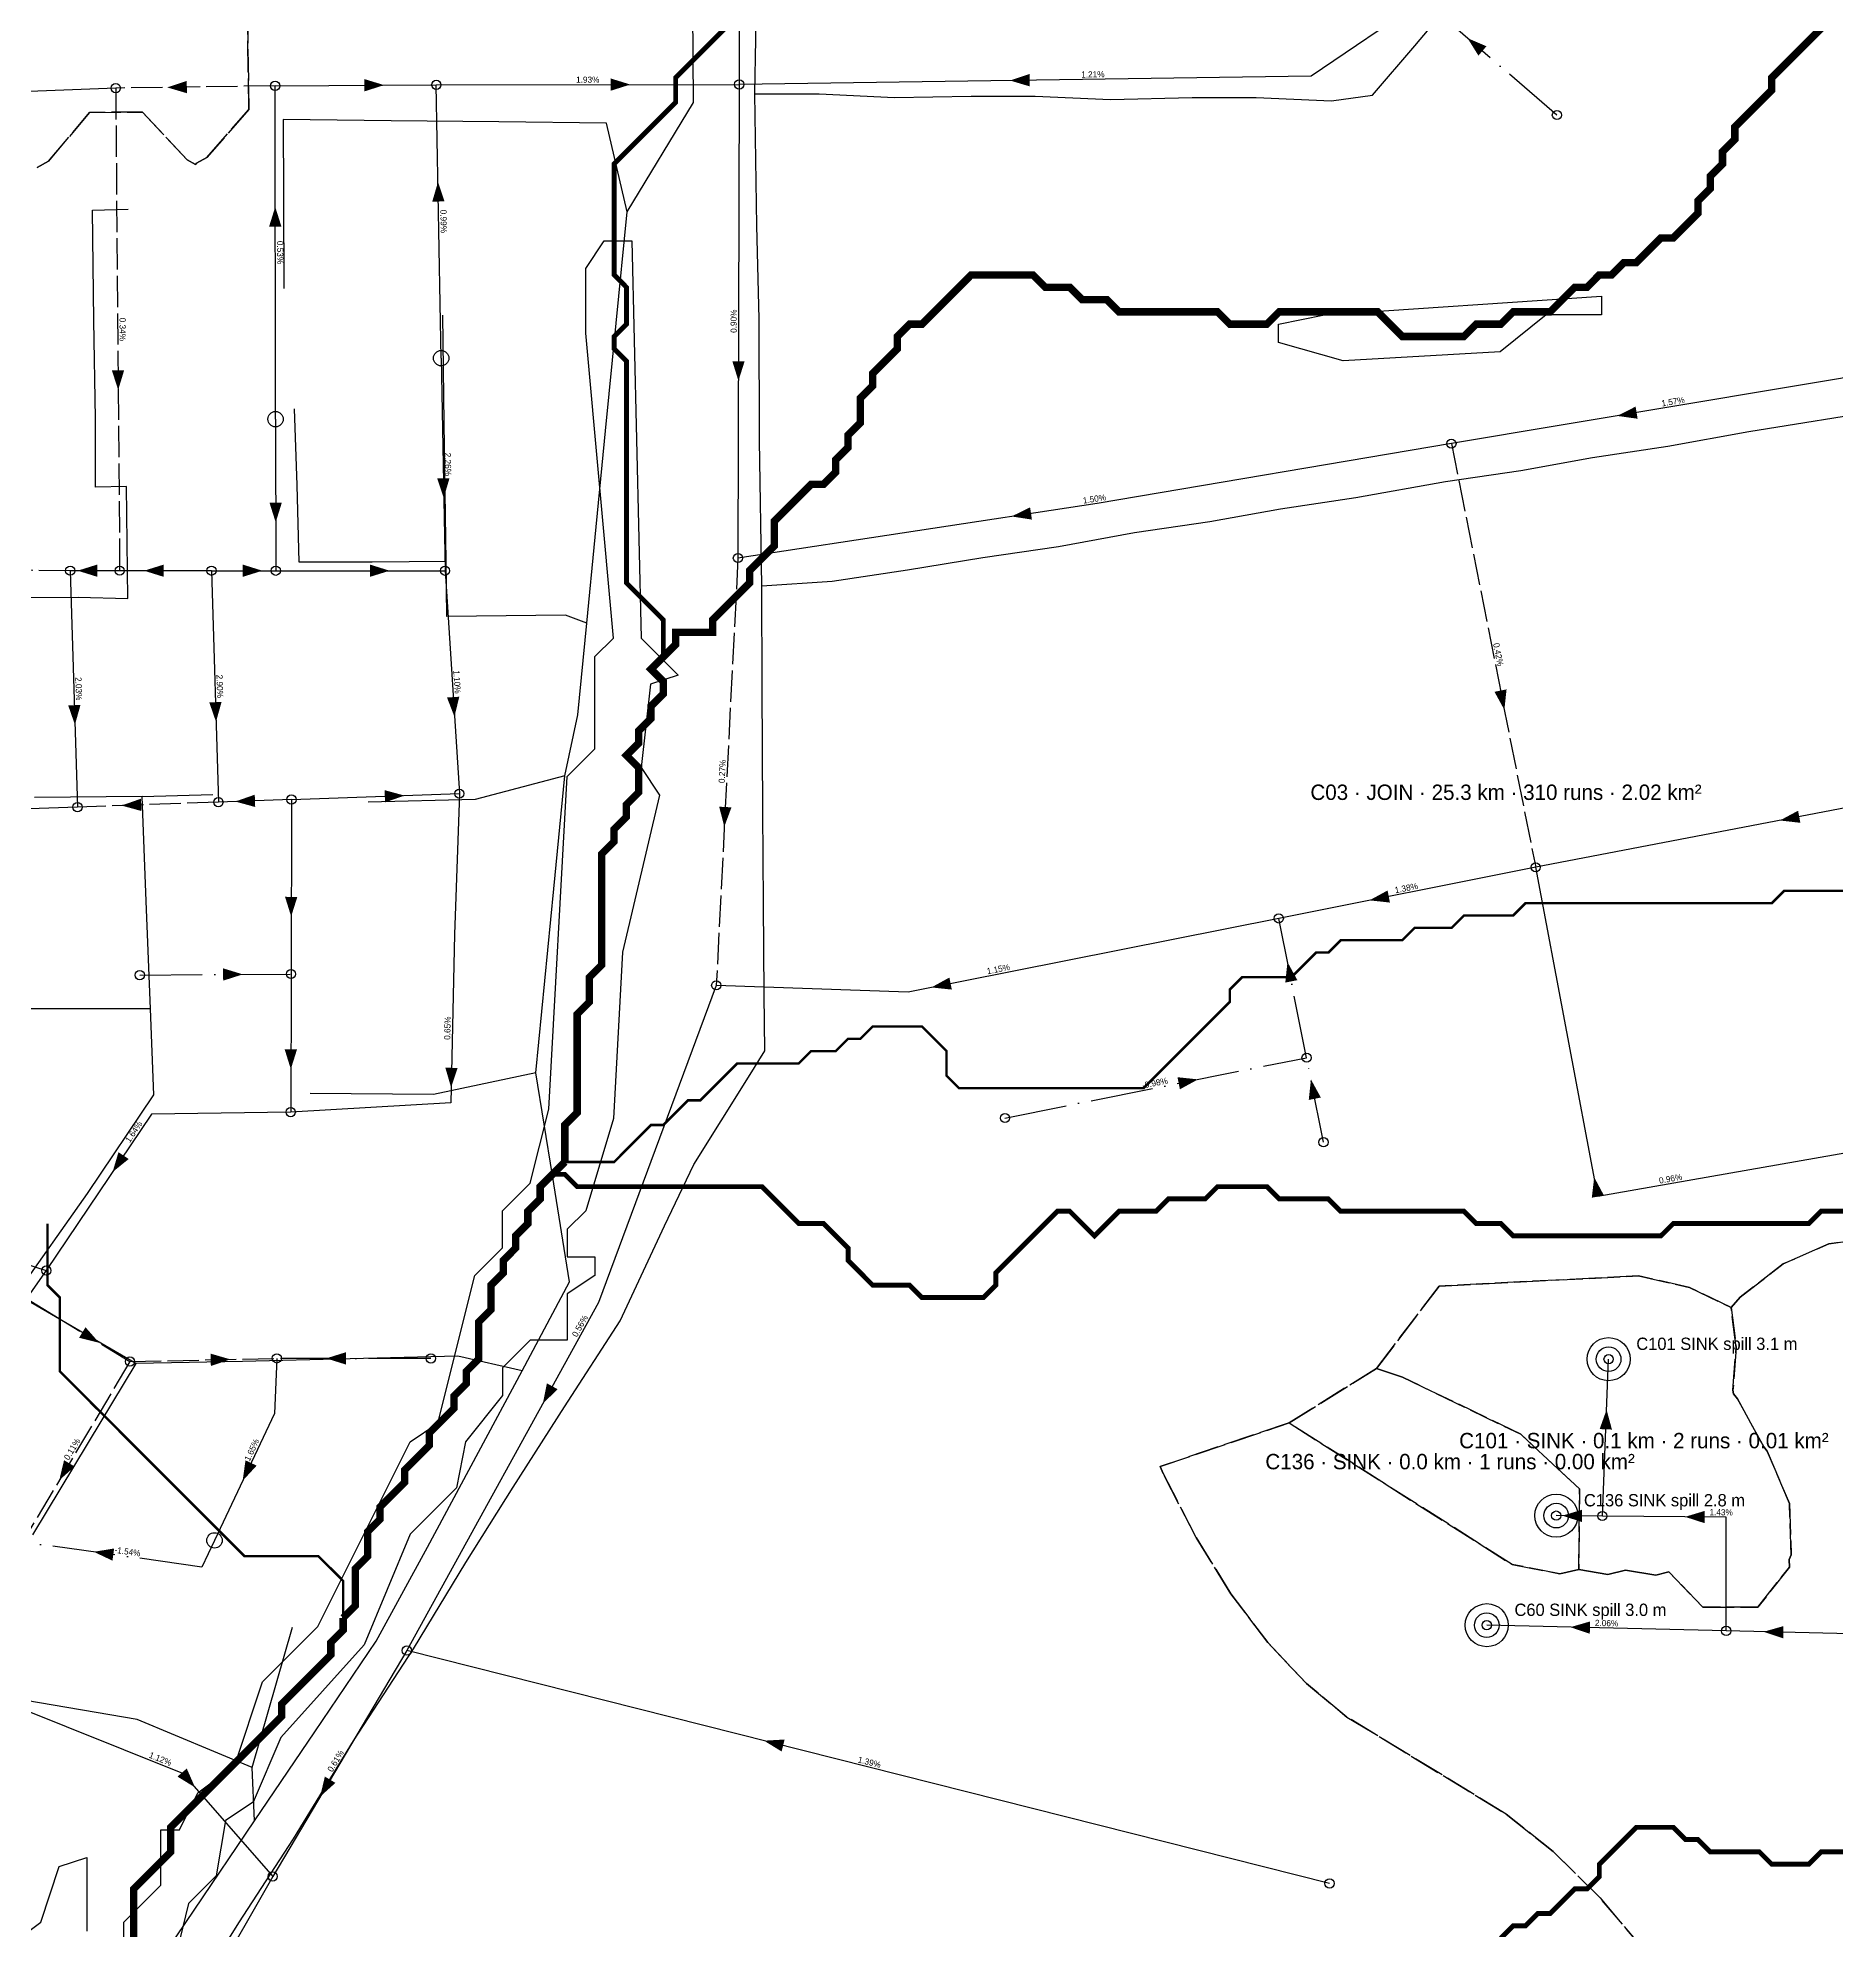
# Model space of a CAD drawing. Header units: metres. Extents: x 442821 to 452274, y 2561971 to 2571293.
# Drawn here: x 450745 to 451329, y 2568303 to 2568918 of the extents above; entities that cross this region are included whole.
import ezdxf
from ezdxf.enums import TextEntityAlignment as Align

# ---------------------------------------------------------------- set-up
doc = ezdxf.new("R2010")
doc.units = ezdxf.units.M
doc.header["$LTSCALE"] = 8
doc.linetypes.add('DASHDOT', pattern=[3.556, 2.54, -0.508, 0, -0.508])
doc.linetypes.add('DASHED', pattern=[1.524, 1.27, -0.254])
for name, color, linetype in [('A_ARROWS', 7, 'Continuous'), ('A_BUILT_2006', 252, 'Continuous'), ('A_CATCH_LABEL', 7, 'Continuous'), ('A_CATCHMENTS', 7, 'Continuous'), ('A_GRADIENT', 8, 'Continuous'), ('A_JUNCTIONS', 8, 'Continuous'), ('A_OUTLET_LABEL', 7, 'Continuous'), ('A_OUTLETS', 7, 'Continuous'), ('A_RUNS', 7, 'Continuous'), ('A_STREAMS', 5, 'Continuous'), ('A_WADI', 4, 'Continuous')]:
    doc.layers.add(name, color=color, linetype=linetype)

msp = doc.modelspace()

# ---------------------------------------------------------------- linework, layer by layer
at = {"layer": 'A_ARROWS', "color": 2}
for points in [[(451209.23, 2568917.86), (451215.39, 2568915.21), (451212.78, 2568912.18)], [(451060.59, 2568904.1), (451066.96, 2568906.19), (451067.01, 2568902.19)], [(450857.32, 2568902.6), (450850.93, 2568900.56), (450850.9, 2568904.56)], [(450937.3, 2568902.78), (450930.91, 2568900.77), (450930.9, 2568904.77)], [(450874.83, 2568871.19), (450876.94, 2568864.83), (450872.95, 2568864.76)], [(450821.95, 2568863.07), (450823.96, 2568856.67), (450819.96, 2568856.66)], [(450770.94, 2568803.58), (450768.88, 2568809.97), (450772.88, 2568810)], [(450972.41, 2568806.54), (450970.43, 2568812.94), (450974.43, 2568812.93)], [(451257.86, 2568795.17), (451263.84, 2568798.19), (451264.5, 2568794.25)], [(450876.68, 2568768.51), (450874.56, 2568774.87), (450878.56, 2568774.94)], [(450822.1, 2568760.58), (450820.09, 2568766.97), (450824.09, 2568766.98)], [(451061.12, 2568762.52), (451067.15, 2568765.46), (451067.75, 2568761.5)], [(450757.77, 2568744.9), (450764.17, 2568746.9), (450764.17, 2568742.9)], [(450779.35, 2568744.89), (450785.75, 2568746.89), (450785.75, 2568742.89)], [(450817.77, 2568744.89), (450811.37, 2568742.89), (450811.37, 2568746.89)], [(450859.11, 2568744.89), (450852.71, 2568742.89), (450852.71, 2568746.89)], [(450880.16, 2568697.46), (450877.75, 2568703.71), (450881.74, 2568703.97)], [(451221.21, 2568699.68), (451218, 2568705.57), (451221.92, 2568706.35)], [(450756.89, 2568694.83), (450754.69, 2568701.17), (450758.69, 2568701.29)], [(450802.71, 2568695.8), (450800.52, 2568702.14), (450804.52, 2568702.26)], [(450863.94, 2568671.86), (450857.61, 2568669.64), (450857.47, 2568673.63)], [(450772.02, 2568668.63), (450778.35, 2568670.85), (450778.49, 2568666.85)], [(450808.98, 2568669.93), (450815.3, 2568672.15), (450815.44, 2568668.15)], [(450967.83, 2568661.75), (450966.15, 2568668.25), (450970.15, 2568668.04)], [(451310.71, 2568663.78), (451316.62, 2568666.95), (451317.37, 2568663.02)], [(450827.12, 2568632.58), (450825.14, 2568638.98), (450829.14, 2568638.97)], [(451177.38, 2568637.84), (451183.27, 2568641.04), (451184.05, 2568637.12)], [(451150.75, 2568617.81), (451153.97, 2568611.92), (451150.05, 2568611.14)], [(450811.42, 2568613.8), (450805.04, 2568611.76), (450805.01, 2568615.76)], [(451035.07, 2568609.56), (451040.95, 2568612.77), (451041.73, 2568608.85)], [(450827.01, 2568583.01), (450825.02, 2568589.41), (450829.02, 2568589.4)], [(450879.07, 2568577.04), (450877.21, 2568583.49), (450881.21, 2568583.4)], [(451121.7, 2568579.69), (451115.82, 2568576.47), (451115.03, 2568580.39)], [(451158.38, 2568579.68), (451161.6, 2568573.8), (451157.67, 2568573.02)], [(450769.12, 2568549.62), (450771.03, 2568556.05), (450774.35, 2568553.82)], [(451250.39, 2568547.92), (451253.55, 2568542), (451249.61, 2568541.26)], [(450764.75, 2568494.16), (450758.24, 2568495.78), (450760.32, 2568499.2)], [(450807.4, 2568488.76), (450801.04, 2568486.62), (450800.96, 2568490.62)], [(450838.5, 2568489.08), (450844.9, 2568491.08), (450844.9, 2568487.08)], [(450908.87, 2568474.41), (450910.2, 2568480.98), (450913.7, 2568479.05)], [(450751.79, 2568449.49), (450753.35, 2568456.01), (450756.79, 2568453.96)], [(450811.36, 2568449.32), (450812.29, 2568455.96), (450815.91, 2568454.25)], [(450763.01, 2568426.26), (450769.63, 2568427.35), (450769.07, 2568423.39)], [(450980.72, 2568364.92), (450987.41, 2568365.3), (450986.43, 2568361.42)], [(450795.91, 2568349.75), (450790.19, 2568353.26), (450793.21, 2568355.89)], [(450836.52, 2568346.74), (450838.07, 2568353.26), (450841.51, 2568351.22)]]:
    msp.add_solid(points, dxfattribs=at)
at = {"layer": 'A_ARROWS', "color": 1}
for points in [[(450786.84, 2568901.86), (450793.21, 2568903.95), (450793.27, 2568899.96)], [(451254.41, 2568472.44), (451256.16, 2568465.97), (451252.16, 2568466.12)], [(451279.9, 2568437.62), (451286.32, 2568439.56), (451286.28, 2568435.56)]]:
    msp.add_solid(points, dxfattribs=at)
at = {"layer": 'A_ARROWS', "color": 4}
msp.add_solid([(451240.05, 2568438), (451246.47, 2568439.94), (451246.43, 2568435.94)], dxfattribs=at)
at = {"layer": 'A_ARROWS', "color": 3}
for points in [[(451242.61, 2568401.79), (451249.05, 2568403.64), (451248.96, 2568399.64)], [(451305.44, 2568400.29), (451311.88, 2568402.14), (451311.79, 2568398.14)]]:
    msp.add_solid(points, dxfattribs=at)
at = {"layer": 'A_BUILT_2006', "color": 252}
for points in [[(450978.04, 2568917.51), (450978.06, 2568946.48)], [(451192.1, 2568915.34), (451211.45, 2568938.27)], [(450957.84, 2568896.98), (450957.59, 2568926.99)], [(450977.79, 2568899.74), (450978.04, 2568917.51)], [(451178.36, 2568899.28), (451192.1, 2568915.34)], [(450936.24, 2568861.42), (450957.84, 2568896.98)], [(450977.79, 2568899.74), (450998.59, 2568899.74)], [(450978.44, 2568856.91), (450977.79, 2568899.74)], [(450998.59, 2568899.74), (451023.08, 2568898.62)], [(451023.08, 2568898.62), (451048.01, 2568899.02)], [(451048.01, 2568899.02), (451068.8, 2568899.02)], [(451068.8, 2568899.02), (451093.29, 2568897.89)], [(451093.29, 2568897.89), (451119.78, 2568898.61)], [(451119.78, 2568898.61), (451140.58, 2568898.61)], [(451140.58, 2568898.61), (451165.07, 2568897.48)], [(451165.07, 2568897.48), (451178.36, 2568899.28)], [(450859.58, 2568891.03), (450824.57, 2568891.42)], [(450824.57, 2568891.42), (450824.66, 2568866.42)], [(450894.58, 2568890.64), (450859.58, 2568891.03)], [(450929.58, 2568890.25), (450894.58, 2568890.64)], [(450936.24, 2568861.42), (450929.58, 2568890.25)], [(450824.66, 2568866.42), (450824.76, 2568836.56)], [(450762.56, 2568862.01), (450774.19, 2568862.26)], [(450762.99, 2568826.17), (450762.56, 2568862.01)], [(450932.7, 2568825.26), (450936.24, 2568861.42)], [(450979.14, 2568826.71), (450978.44, 2568856.91)], [(450763.56, 2568794.31), (450762.99, 2568826.17)], [(450876.85, 2568792.85), (450876.39, 2568827.85)], [(450979.3, 2568787.16), (450979.14, 2568826.71)], [(450929.26, 2568790.35), (450932.7, 2568825.26)], [(450829.07, 2568772.67), (450828.24, 2568797.45)], [(451300.66, 2568790.06), (451346.38, 2568797.51)], [(450763.56, 2568771.98), (450763.56, 2568794.31)], [(450877.46, 2568747.89), (450876.85, 2568792.85)], [(450925.91, 2568755.75), (450929.26, 2568790.35)], [(451274.32, 2568785.32), (451300.66, 2568790.06)], [(450979.99, 2568739.99), (450979.3, 2568787.16)], [(451249.81, 2568781.7), (451274.32, 2568785.32)], [(451202.07, 2568773.85), (451226.59, 2568777.47)], [(451226.59, 2568777.47), (451249.81, 2568781.7)], [(450773.68, 2568772.23), (450763.56, 2568771.98)], [(450774.02, 2568735.91), (450773.68, 2568772.23)], [(450829.77, 2568747.68), (450829.07, 2568772.67)], [(451172.97, 2568768.66), (451202.07, 2568773.85)], [(451125.58, 2568760.87), (451148.46, 2568765.04)], [(451148.46, 2568765.04), (451172.97, 2568768.66)], [(451101.06, 2568757.25), (451125.58, 2568760.87)], [(450923.19, 2568727.9), (450925.91, 2568755.75)], [(451051.84, 2568749.16), (451076.35, 2568752.78)], [(451076.35, 2568752.78), (451101.06, 2568757.25)], [(450853.46, 2568747.68), (450829.77, 2568747.68)], [(450877.46, 2568747.89), (450853.46, 2568747.68)], [(450877.68, 2568730.05), (450877.46, 2568747.89)], [(451027.36, 2568745.14), (451051.84, 2568749.16)], [(450979.99, 2568739.99), (451002.85, 2568741.52)], [(451002.85, 2568741.52), (451027.36, 2568745.14)], [(450734.2, 2568736.2), (450757.95, 2568736.34)], [(450757.95, 2568736.34), (450774.02, 2568735.91)], [(450980.13, 2568706.84), (450979.99, 2568739.99)], [(450916.22, 2568730.49), (450877.68, 2568730.05)], [(450923.19, 2568727.9), (450916.22, 2568730.49)], [(450920.27, 2568698.04), (450923.19, 2568727.9)], [(450980.37, 2568666.72), (450980.13, 2568706.84)], [(450916, 2568678.27), (450920.27, 2568698.04)], [(450916, 2568678.27), (450886.92, 2568670.57)], [(450912.44, 2568641.57), (450916, 2568678.27)], [(450778.71, 2568671.55), (450743.71, 2568671.28)], [(450778.71, 2568671.55), (450801.7, 2568672.26)], [(450780.04, 2568637.59), (450778.71, 2568671.55)], [(450886.92, 2568670.57), (450852.1, 2568669.71)], [(450980.54, 2568636.81), (450980.37, 2568666.72)], [(450781.42, 2568602.62), (450780.04, 2568637.59)], [(450909.52, 2568611.72), (450912.44, 2568641.57)], [(450980.72, 2568607.22), (450980.54, 2568636.81)], [(450906.61, 2568581.83), (450909.52, 2568611.72)], [(450975.72, 2568580.46), (450980.94, 2568588.99), (450980.72, 2568607.22)], [(450759.42, 2568602.62), (450737.51, 2568602.62)], [(450781.42, 2568602.62), (450759.42, 2568602.62)], [(450782.52, 2568574.67), (450781.42, 2568602.62)], [(450906.61, 2568581.83), (450873.35, 2568574.83)], [(450911.97, 2568548.46), (450906.61, 2568581.83)], [(450957.92, 2568552.03), (450975.72, 2568580.46)], [(450760.96, 2568542.66), (450782.52, 2568574.67)], [(450873.35, 2568574.83), (450833.35, 2568575.15)], [(450948.41, 2568532.12), (450957.92, 2568552.03)], [(450917.52, 2568513.9), (450911.97, 2568548.46)], [(450737.9, 2568509.96), (450760.96, 2568542.66)], [(450934.01, 2568501.32), (450948.41, 2568532.12)], [(450902.2, 2568484.99), (450917.52, 2568513.9)], [(450776.67, 2568487.43), (450737.9, 2568509.96)], [(450915.92, 2568473.4), (450934.01, 2568501.32)], [(450811.31, 2568488.1), (450776.67, 2568487.43)], [(450846.3, 2568488.93), (450811.31, 2568488.1)], [(450881.29, 2568489.76), (450846.3, 2568488.93)], [(450902.2, 2568484.99), (450881.29, 2568489.76)], [(450776.67, 2568487.43), (450761.18, 2568461.74)], [(450887.98, 2568458.58), (450902.2, 2568484.99)], [(450899.22, 2568447.31), (450915.92, 2568473.4)], [(450761.18, 2568461.74), (450743.1, 2568431.77)], [(450871.36, 2568427.77), (450887.98, 2568458.58)], [(450883.85, 2568422.74), (450899.22, 2568447.31)], [(450854.71, 2568397.2), (450871.36, 2568427.77)], [(450866.88, 2568394.71), (450883.85, 2568422.74)], [(450814.45, 2568356.2), (450827.59, 2568401.8)], [(450834.76, 2568367.84), (450854.71, 2568397.2)], [(450847.42, 2568364.89), (450866.88, 2568394.71)], [(450777.07, 2568371.81), (450740.98, 2568377.95)], [(450814.45, 2568356.2), (450777.07, 2568371.81)], [(450815.17, 2568338.84), (450834.76, 2568367.84)], [(450827.88, 2568333.03), (450847.42, 2568364.89)], [(450815.17, 2568338.84), (450814.45, 2568356.2)], [(450795.58, 2568309.83), (450815.17, 2568338.84)], [(450810.12, 2568305.81), (450827.88, 2568333.03)], [(450776, 2568280.83), (450795.58, 2568309.83)], [(450791.31, 2568275.57), (450810.12, 2568305.81)]]:
    msp.add_lwpolyline(points, dxfattribs=at)
at = {"layer": 'A_CATCHMENTS', "color": 2, "linetype": 'DASHED'}
for points in [[(450744.66, 2568875.8), (450748.31, 2568877.93), (450761.62, 2568893.71), (450778.88, 2568893.85), (450793.35, 2568878.3), (450796.03, 2568876.85), (450796.38, 2568877.25), (450799.74, 2568879.14), (450813.38, 2568894.63), (450812.03, 2568987.37)], [(451342.05, 2568528.53), (451326.56, 2568526.27), (451311.81, 2568519.75), (451297.81, 2568508.97), (451294.86, 2568505.63), (451281.37, 2568512.12), (451264.82, 2568515.89), (451200.02, 2568512.56), (451179.66, 2568485.81), (451151.28, 2568468.12), (451109.37, 2568453.95), (451110.35, 2568451.7), (451121.05, 2568430.94), (451132.38, 2568412.65), (451144.33, 2568396.83), (451156.9, 2568383.48), (451170.09, 2568372.6), (451221.81, 2568341.11), (451237.09, 2568328.92), (451252.3, 2568313.88), (451267.44, 2568296)]]:
    msp.add_lwpolyline(points, dxfattribs=at)
at = {"layer": 'A_CATCHMENTS', "color": 1, "linetype": 'DASHED'}
msp.add_lwpolyline([(450812.03, 2568987.37), (450813.38, 2568894.63), (450799.74, 2568879.14), (450796.38, 2568877.25), (450796.03, 2568876.85), (450793.35, 2568878.3), (450778.88, 2568893.85), (450761.62, 2568893.71), (450748.31, 2568877.93), (450744.66, 2568875.8)], dxfattribs=at)
at = {"layer": 'A_CATCHMENTS', "color": 3, "linetype": 'DASHED'}
msp.add_lwpolyline([(451267.44, 2568296), (451252.3, 2568313.88), (451252.3, 2568313.88), (451237.09, 2568328.92), (451221.81, 2568341.11), (451170.09, 2568372.6), (451156.9, 2568383.48), (451144.33, 2568396.83), (451132.38, 2568412.65), (451121.05, 2568430.94), (451110.35, 2568451.7), (451109.37, 2568453.95), (451151.28, 2568468.12), (451223.74, 2568422.15), (451239.24, 2568419.13), (451245.39, 2568420.57), (451254.8, 2568418.9), (451260.59, 2568420.35), (451270.36, 2568418.65), (451274.62, 2568419.73), (451285.68, 2568408.3), (451303.57, 2568408.3), (451313.78, 2568421.26), (451313.76, 2568423.73), (451314.36, 2568425.33), (451313.8, 2568441.99), (451306.61, 2568458.91), (451305.47, 2568460.32), (451296.99, 2568475.92), (451295.63, 2568477.52), (451295.47, 2568478.71), (451296.51, 2568492.57), (451294.86, 2568505.63), (451297.81, 2568508.97), (451311.81, 2568519.75), (451326.56, 2568526.27), (451342.05, 2568528.53)], dxfattribs=at)
at = {"layer": 'A_CATCHMENTS', "color": 1, "linetype": 'DASHED'}
msp.add_lwpolyline([(451313.8, 2568441.99), (451314.36, 2568425.33), (451313.76, 2568423.73), (451313.78, 2568421.26), (451303.57, 2568408.3), (451285.68, 2568408.3), (451274.62, 2568419.73), (451270.36, 2568418.65), (451260.59, 2568420.35), (451254.8, 2568418.9), (451245.39, 2568420.57), (451245.63, 2568446.68), (451226.52, 2568464.45), (451188.12, 2568482.98), (451179.66, 2568485.81), (451200.02, 2568512.56), (451264.82, 2568515.89), (451281.37, 2568512.12), (451294.86, 2568505.63), (451296.51, 2568492.57), (451295.47, 2568478.71), (451295.63, 2568477.52), (451296.99, 2568475.92), (451305.47, 2568460.32), (451306.61, 2568458.91), (451313.8, 2568441.99)], close=True, dxfattribs=at)
at = {"layer": 'A_CATCHMENTS', "color": 4, "linetype": 'DASHED'}
msp.add_lwpolyline([(451151.28, 2568468.12), (451179.66, 2568485.81), (451188.12, 2568482.98), (451226.52, 2568464.45), (451245.63, 2568446.68), (451245.39, 2568420.57), (451239.24, 2568419.13), (451223.74, 2568422.15), (451151.28, 2568468.12)], close=True, dxfattribs=at)
at = {"layer": 'A_JUNCTIONS'}
for centre in [(450770.14, 2568901.62), (450821.9, 2568902.37), (450874.26, 2568902.7), (450972.67, 2568902.82), (451238.29, 2568892.89), (451204, 2568786.16), (450755.35, 2568744.9), (450771.41, 2568744.9), (450801.25, 2568744.89), (450822.12, 2568744.89), (450877.1, 2568744.89), (450972.25, 2568749.02), (450881.76, 2568672.49), (450757.71, 2568668.12), (450803.49, 2568669.73), (450827.21, 2568670.57), (451231.38, 2568648.56), (451147.92, 2568631.98), (450777.94, 2568613.56), (450827.08, 2568613.91), (450965.21, 2568610.23), (451156.97, 2568586.74), (450826.98, 2568569.07), (451058.99, 2568567.14), (451162.46, 2568559.29), (450747.59, 2568517.6), (450774.77, 2568488.05), (450822.48, 2568489.08), (450872.52, 2568489.07), (451255.07, 2568488.82), (451238.06, 2568438.02), (451253.04, 2568437.88), (451215.49, 2568402.43), (451293.28, 2568400.58), (450864.71, 2568394.19), (450821.13, 2568320.83), (451164.43, 2568318.57)]:
    msp.add_circle(centre, 1.5, dxfattribs=at)
at = {"layer": 'A_JUNCTIONS', "color": 30}
for centre in [(450875.86, 2568813.93), (450822.05, 2568794.1), (450802.22, 2568429.98)]:
    msp.add_circle(centre, 2.5, dxfattribs=at)
at = {"layer": 'A_OUTLETS', "color": 1}
for centre, radius in [((451255.07, 2568488.82), 7), ((451255.07, 2568488.82), 4), ((451238.06, 2568438.02), 7), ((451238.06, 2568438.02), 4), ((451215.49, 2568402.43), 7), ((451215.49, 2568402.43), 4)]:
    msp.add_circle(centre, radius, dxfattribs=at)
at = {"layer": 'A_RUNS', "color": 2}
for points in [[(450972.66, 2569026.63), (450972.67, 2568902.82)], [(451194.92, 2568930.17), (451158.44, 2568905.52), (450972.67, 2568902.82)], [(450821.9, 2568902.37), (450874.26, 2568902.7)], [(450822.05, 2568794.1), (450821.9, 2568902.37)], [(450874.26, 2568902.7), (450972.67, 2568902.82)], [(450875.86, 2568813.93), (450874.26, 2568902.7)], [(450972.67, 2568902.82), (450972.25, 2568749.02)], [(450875.86, 2568813.93), (450877.1, 2568744.89)], [(451348.51, 2568810.31), (451204, 2568786.16)], [(450822.05, 2568794.1), (450822.12, 2568744.89)], [(451204, 2568786.16), (451088.97, 2568766.75), (450972.25, 2568749.02)], [(450771.41, 2568744.9), (450755.35, 2568744.9)], [(450755.35, 2568744.9), (450757.71, 2568668.12)], [(450801.25, 2568744.89), (450771.41, 2568744.9)], [(450801.25, 2568744.89), (450803.49, 2568669.73)], [(450822.12, 2568744.89), (450877.1, 2568744.89)], [(450877.1, 2568744.89), (450881.76, 2568672.49)], [(451439.52, 2568688.49), (451335.36, 2568668.51), (451231.38, 2568648.56)], [(450881.76, 2568672.49), (450880.17, 2568626.7), (450878.96, 2568572.13), (450826.98, 2568569.07)], [(450827.21, 2568670.57), (450881.76, 2568672.49)], [(450757.71, 2568668.12), (450698.44, 2568666.04)], [(450827.21, 2568670.57), (450803.49, 2568669.73)], [(450827.21, 2568670.57), (450827.08, 2568613.91)], [(451231.38, 2568648.56), (451147.92, 2568631.98)], [(451406.51, 2568568.78), (451251.57, 2568541.69), (451231.38, 2568648.56)], [(451147.92, 2568631.98), (451027.59, 2568608.07), (450965.21, 2568610.23)], [(450827.08, 2568613.91), (450826.98, 2568569.07)], [(450965.21, 2568610.23), (450926.94, 2568507.24), (450864.71, 2568394.19)], [(450826.98, 2568569.07), (450781.78, 2568568.44), (450747.59, 2568517.6)], [(450696.52, 2568534.05), (450747.59, 2568517.6)], [(450822.48, 2568489.08), (450821.7, 2568471.19), (450802.22, 2568429.98)], [(450864.71, 2568394.19), (450821.13, 2568320.83)], [(451164.43, 2568318.57), (450864.71, 2568394.19)], [(450734.87, 2568377.24), (450791.85, 2568354.4), (450821.13, 2568320.83)], [(450821.13, 2568320.83), (450782.44, 2568253.05)]]:
    msp.add_lwpolyline(points, dxfattribs=at)
at = {"layer": 'A_RUNS', "color": 2, "linetype": 'DASHDOT'}
for points in [[(451238.29, 2568892.89), (451194.92, 2568930.17)], [(451156.97, 2568586.74), (451147.92, 2568631.98)], [(450777.94, 2568613.56), (450827.08, 2568613.91)], [(451058.99, 2568567.14), (451156.97, 2568586.74)], [(451162.46, 2568559.29), (451156.97, 2568586.74)], [(450741.18, 2568508.53), (450774.77, 2568488.05)], [(450872.52, 2568489.07), (450822.48, 2568489.08)], [(450802.22, 2568429.98), (450798.13, 2568421.32), (450739.89, 2568429.51)]]:
    msp.add_lwpolyline(points, dxfattribs=at)
at = {"layer": 'A_RUNS', "color": 1}
for points in [[(450770.14, 2568901.62), (450699.61, 2568898.86)], [(451253.04, 2568437.88), (451255.07, 2568488.82)], [(451293.28, 2568400.58), (451293.28, 2568437.49), (451253.04, 2568437.88)]]:
    msp.add_lwpolyline(points, dxfattribs=at)
at = {"layer": 'A_RUNS', "color": 1, "linetype": 'DASHED'}
msp.add_lwpolyline([(450821.9, 2568902.37), (450770.14, 2568901.62)], dxfattribs=at)
at = {"layer": 'A_RUNS', "color": 2, "linetype": 'DASHED'}
for points in [[(450770.14, 2568901.62), (450771.41, 2568744.9)], [(451204, 2568786.16), (451231.38, 2568648.56)], [(450972.25, 2568749.02), (450965.21, 2568610.23)], [(450755.35, 2568744.9), (450699.85, 2568745.3)], [(450801.25, 2568744.89), (450822.12, 2568744.89)], [(450803.49, 2568669.73), (450757.71, 2568668.12)], [(450747.59, 2568517.6), (450741.18, 2568508.53)], [(450774.77, 2568488.05), (450739.89, 2568429.51)], [(450774.77, 2568488.05), (450822.48, 2568489.08)]]:
    msp.add_lwpolyline(points, dxfattribs=at)
at = {"layer": 'A_RUNS', "color": 4}
msp.add_lwpolyline([(451253.04, 2568437.88), (451238.06, 2568438.02)], dxfattribs=at)
at = {"layer": 'A_RUNS', "color": 3}
for points in [[(451293.28, 2568400.58), (451215.49, 2568402.43)], [(451333.67, 2568399.62), (451293.28, 2568400.58)]]:
    msp.add_lwpolyline(points, dxfattribs=at)
at = {"layer": 'A_STREAMS', "color": 5}
for points, const_width in [([(450968.02, 2568920.99), (450964.02, 2568916.99), (450960.02, 2568912.99), (450956.02, 2568908.99), (450952.02, 2568904.99), (450952.02, 2568900.99), (450952.02, 2568896.98), (450948.02, 2568892.98), (450944.02, 2568888.98), (450940.02, 2568884.98), (450936.02, 2568880.98), (450932.02, 2568876.98), (450932.02, 2568872.98), (450932.02, 2568868.98), (450932.02, 2568864.97), (450932.02, 2568860.97), (450932.02, 2568856.97), (450932.02, 2568852.97), (450932.02, 2568848.97), (450932.02, 2568844.97), (450932.02, 2568840.97), (450936.02, 2568836.96), (450936.02, 2568832.96), (450936.02, 2568828.96), (450936.02, 2568824.96), (450932.02, 2568820.96), (450932.02, 2568816.96), (450936.02, 2568812.96), (450936.02, 2568808.95), (450936.02, 2568804.95), (450936.02, 2568800.95), (450936.02, 2568796.95), (450936.02, 2568792.95), (450936.02, 2568788.95), (450936.02, 2568784.95), (450936.02, 2568780.94), (450936.02, 2568776.94), (450936.02, 2568772.94), (450936.02, 2568768.94), (450936.02, 2568764.94), (450936.02, 2568760.94), (450936.02, 2568756.94), (450936.02, 2568752.93), (450936.02, 2568748.93), (450936.02, 2568744.93), (450936.02, 2568740.93), (450940.02, 2568736.93), (450944.02, 2568732.93), (450948.02, 2568728.93), (450948.02, 2568724.92), (450948.02, 2568720.92), (450948.02, 2568716.92)], 1.6), ([(451324.07, 2568920.99), (451320.07, 2568916.99), (451316.07, 2568912.99), (451312.07, 2568908.99), (451308.07, 2568904.99), (451308.07, 2568900.99), (451304.07, 2568896.98), (451300.07, 2568892.98), (451296.07, 2568888.98), (451296.07, 2568884.98), (451292.07, 2568880.98), (451292.07, 2568876.98), (451288.07, 2568872.98), (451288.07, 2568868.98), (451284.07, 2568864.97), (451284.07, 2568860.97), (451280.07, 2568856.97), (451276.07, 2568852.97), (451272.06, 2568852.97), (451268.06, 2568848.97), (451264.06, 2568844.97), (451260.06, 2568844.97), (451256.06, 2568840.97), (451252.06, 2568840.97), (451248.06, 2568836.96), (451244.06, 2568836.96), (451240.06, 2568832.96), (451236.06, 2568828.96), (451232.06, 2568828.96), (451228.06, 2568828.96), (451224.06, 2568828.96), (451220.06, 2568824.96), (451216.06, 2568824.96), (451212.06, 2568824.96), (451208.06, 2568820.96), (451204.06, 2568820.96), (451200.05, 2568820.96), (451196.05, 2568820.96), (451192.05, 2568820.96), (451188.05, 2568820.96), (451184.05, 2568824.96), (451180.05, 2568828.96), (451176.05, 2568828.96), (451172.05, 2568828.96), (451168.05, 2568828.96), (451164.05, 2568828.96), (451160.05, 2568828.96), (451156.05, 2568828.96), (451152.05, 2568828.96), (451148.05, 2568828.96), (451144.05, 2568824.96), (451140.05, 2568824.96), (451136.05, 2568824.96), (451132.05, 2568824.96), (451128.04, 2568828.96), (451124.04, 2568828.96), (451120.04, 2568828.96), (451116.04, 2568828.96), (451112.04, 2568828.96), (451108.04, 2568828.96), (451104.04, 2568828.96), (451100.04, 2568828.96), (451096.04, 2568828.96), (451092.04, 2568832.96), (451088.04, 2568832.96), (451084.04, 2568832.96), (451080.04, 2568836.96), (451076.04, 2568836.96), (451072.04, 2568836.96), (451068.04, 2568840.97), (451064.04, 2568840.97), (451060.04, 2568840.97), (451056.04, 2568840.97), (451052.03, 2568840.97), (451048.03, 2568840.97), (451044.03, 2568836.96), (451040.03, 2568832.96), (451036.03, 2568828.96), (451032.03, 2568824.96), (451028.03, 2568824.96), (451024.03, 2568820.96), (451024.03, 2568816.96), (451020.03, 2568812.96), (451016.03, 2568808.95), (451016.03, 2568804.95), (451012.03, 2568800.95), (451012.03, 2568796.95), (451012.03, 2568792.95), (451008.03, 2568788.95), (451008.03, 2568784.95), (451004.03, 2568780.94), (451004.03, 2568776.94), (451000.03, 2568772.94), (450996.03, 2568772.94), (450992.03, 2568768.94), (450988.03, 2568764.94), (450984.03, 2568760.94), (450984.03, 2568756.94), (450984.03, 2568752.93), (450980.02, 2568748.93), (450976.02, 2568744.93), (450976.02, 2568740.93), (450972.02, 2568736.93), (450968.02, 2568732.93), (450964.02, 2568728.93), (450964.02, 2568724.92), (450960.02, 2568724.92), (450956.02, 2568724.92), (450952.02, 2568724.92), (450952.02, 2568720.92), (450948.02, 2568716.92)], 2.4), ([(450948.02, 2568716.92), (450944.02, 2568712.92), (450948.02, 2568708.92), (450948.02, 2568704.92), (450944.02, 2568700.92), (450944.02, 2568696.92), (450940.02, 2568692.91), (450940.02, 2568688.91), (450936.02, 2568684.91), (450940.02, 2568680.91), (450940.02, 2568676.91), (450940.02, 2568672.91), (450936.02, 2568668.91), (450936.02, 2568664.9), (450932.02, 2568660.9), (450932.02, 2568656.9), (450928.02, 2568652.9), (450928.02, 2568648.9), (450928.02, 2568644.9), (450928.02, 2568640.9), (450928.02, 2568636.89), (450928.02, 2568632.89), (450928.02, 2568628.89), (450928.02, 2568624.89), (450928.02, 2568620.89), (450928.02, 2568616.89), (450924.02, 2568612.89), (450924.02, 2568608.88), (450924.02, 2568604.88), (450920.02, 2568600.88), (450920.02, 2568596.88), (450920.02, 2568592.88), (450920.02, 2568588.88), (450920.02, 2568584.88), (450920.02, 2568580.87), (450920.02, 2568576.87), (450920.02, 2568572.87), (450920.02, 2568568.87), (450916.02, 2568564.87), (450916.02, 2568560.87), (450916.02, 2568556.87), (450916.02, 2568552.86)], 2.4), ([(451332.07, 2568640.9), (451328.07, 2568640.9), (451324.07, 2568640.9), (451320.07, 2568640.9), (451316.07, 2568640.9), (451312.07, 2568640.9), (451308.07, 2568636.89), (451304.07, 2568636.89), (451300.07, 2568636.89), (451296.07, 2568636.89), (451292.07, 2568636.89), (451288.07, 2568636.89), (451284.07, 2568636.89), (451280.07, 2568636.89), (451276.07, 2568636.89), (451272.06, 2568636.89), (451268.06, 2568636.89), (451264.06, 2568636.89), (451260.06, 2568636.89), (451256.06, 2568636.89), (451252.06, 2568636.89), (451248.06, 2568636.89), (451244.06, 2568636.89), (451240.06, 2568636.89), (451236.06, 2568636.89), (451232.06, 2568636.89), (451228.06, 2568636.89), (451224.06, 2568632.89), (451220.06, 2568632.89), (451216.06, 2568632.89), (451212.06, 2568632.89), (451208.06, 2568632.89), (451204.06, 2568628.89), (451200.05, 2568628.89), (451196.05, 2568628.89), (451192.05, 2568628.89), (451188.05, 2568624.89), (451184.05, 2568624.89), (451180.05, 2568624.89), (451176.05, 2568624.89), (451172.05, 2568624.89), (451168.05, 2568624.89), (451164.05, 2568620.89), (451160.05, 2568620.89), (451156.05, 2568616.89), (451152.05, 2568612.89), (451148.05, 2568612.89), (451144.05, 2568612.89), (451140.05, 2568612.89), (451136.05, 2568612.89), (451132.05, 2568608.88), (451132.05, 2568604.88), (451128.04, 2568600.88), (451124.04, 2568596.88), (451120.04, 2568592.88), (451116.04, 2568588.88), (451112.04, 2568584.88), (451108.04, 2568580.87), (451104.04, 2568576.87), (451100.04, 2568576.87), (451096.04, 2568576.87), (451092.04, 2568576.87), (451088.04, 2568576.87), (451084.04, 2568576.87), (451080.04, 2568576.87), (451076.04, 2568576.87), (451072.04, 2568576.87), (451068.04, 2568576.87), (451064.04, 2568576.87), (451060.04, 2568576.87), (451056.04, 2568576.87), (451052.03, 2568576.87), (451048.03, 2568576.87), (451044.03, 2568576.87), (451040.03, 2568580.87), (451040.03, 2568584.88), (451040.03, 2568588.88), (451036.03, 2568592.88), (451032.03, 2568596.88), (451028.03, 2568596.88), (451024.03, 2568596.88), (451020.03, 2568596.88), (451016.03, 2568596.88), (451012.03, 2568592.88), (451008.03, 2568592.88), (451004.03, 2568588.88), (451000.03, 2568588.88), (450996.03, 2568588.88), (450992.03, 2568584.88), (450988.03, 2568584.88), (450984.03, 2568584.88), (450980.02, 2568584.88), (450976.02, 2568584.88), (450972.02, 2568584.88), (450968.02, 2568580.87), (450964.02, 2568576.87), (450960.02, 2568572.87), (450956.02, 2568572.87), (450952.02, 2568568.87), (450948.02, 2568564.87), (450944.02, 2568564.87), (450940.02, 2568560.87), (450936.02, 2568556.87), (450932.02, 2568552.86), (450928.02, 2568552.86), (450924.02, 2568552.86), (450920.02, 2568552.86), (450916.02, 2568552.86)], 0.8), ([(450912.02, 2568548.86), (450908.01, 2568544.86), (450908.01, 2568540.86), (450904.01, 2568536.86), (450904.01, 2568532.86), (450900.01, 2568528.86), (450900.01, 2568524.86), (450896.01, 2568520.85), (450896.01, 2568516.85), (450892.01, 2568512.85), (450892.01, 2568508.85), (450892.01, 2568504.85), (450888.01, 2568500.85), (450888.01, 2568496.85), (450888.01, 2568492.84), (450888.01, 2568488.84), (450884.01, 2568484.84), (450884.01, 2568480.84), (450880.01, 2568476.84), (450880.01, 2568472.84), (450876.01, 2568468.84), (450872.01, 2568464.83), (450872.01, 2568460.83), (450868.01, 2568456.83), (450864.01, 2568452.83), (450864.01, 2568448.83), (450860.01, 2568444.83), (450856.01, 2568440.83), (450856.01, 2568436.82), (450852.01, 2568432.82), (450852.01, 2568428.82), (450852.01, 2568424.82), (450848.01, 2568420.82), (450848.01, 2568416.82), (450848.01, 2568412.82), (450848.01, 2568408.81), (450844.01, 2568404.81)], 2.4), ([(450916.02, 2568552.86), (450912.02, 2568548.86)], 2.4), ([(451332.07, 2568536.86), (451328.07, 2568536.86), (451324.07, 2568536.86), (451320.07, 2568532.86), (451316.07, 2568532.86), (451312.07, 2568532.86), (451308.07, 2568532.86), (451304.07, 2568532.86), (451300.07, 2568532.86), (451296.07, 2568532.86), (451292.07, 2568532.86), (451288.07, 2568532.86), (451284.07, 2568532.86), (451280.07, 2568532.86), (451276.07, 2568532.86), (451272.06, 2568528.86), (451268.06, 2568528.86), (451264.06, 2568528.86), (451260.06, 2568528.86), (451256.06, 2568528.86), (451252.06, 2568528.86), (451248.06, 2568528.86), (451244.06, 2568528.86), (451240.06, 2568528.86), (451236.06, 2568528.86), (451232.06, 2568528.86), (451228.06, 2568528.86), (451224.06, 2568528.86), (451220.06, 2568532.86), (451216.06, 2568532.86), (451212.06, 2568532.86), (451208.06, 2568536.86), (451204.06, 2568536.86), (451200.05, 2568536.86), (451196.05, 2568536.86), (451192.05, 2568536.86), (451188.05, 2568536.86), (451184.05, 2568536.86), (451180.05, 2568536.86), (451176.05, 2568536.86), (451172.05, 2568536.86), (451168.05, 2568536.86), (451164.05, 2568540.86), (451160.05, 2568540.86), (451156.05, 2568540.86), (451152.05, 2568540.86), (451148.05, 2568540.86), (451144.05, 2568544.86), (451140.05, 2568544.86), (451136.05, 2568544.86), (451132.05, 2568544.86), (451128.04, 2568544.86), (451124.04, 2568540.86), (451120.04, 2568540.86), (451116.04, 2568540.86), (451112.04, 2568540.86), (451108.04, 2568536.86), (451104.04, 2568536.86), (451100.04, 2568536.86), (451096.04, 2568536.86), (451092.04, 2568532.86), (451088.04, 2568528.86), (451084.04, 2568532.86), (451080.04, 2568536.86), (451076.04, 2568536.86), (451072.04, 2568532.86), (451068.04, 2568528.86), (451064.04, 2568524.86), (451060.04, 2568520.85), (451056.04, 2568516.85), (451056.04, 2568512.85), (451052.03, 2568508.85), (451048.03, 2568508.85), (451044.03, 2568508.85), (451040.03, 2568508.85), (451036.03, 2568508.85), (451032.03, 2568508.85), (451028.03, 2568512.85), (451024.03, 2568512.85), (451020.03, 2568512.85), (451016.03, 2568512.85), (451012.03, 2568516.85), (451008.03, 2568520.85), (451008.03, 2568524.86), (451004.03, 2568528.86), (451000.03, 2568532.86), (450996.03, 2568532.86), (450992.03, 2568532.86), (450988.03, 2568536.86), (450984.03, 2568540.86), (450980.02, 2568544.86), (450976.02, 2568544.86), (450972.02, 2568544.86), (450968.02, 2568544.86), (450964.02, 2568544.86), (450960.02, 2568544.86), (450956.02, 2568544.86), (450952.02, 2568544.86), (450948.02, 2568544.86), (450944.02, 2568544.86), (450940.02, 2568544.86), (450936.02, 2568544.86), (450932.02, 2568544.86), (450928.02, 2568544.86), (450924.02, 2568544.86), (450920.02, 2568544.86), (450916.02, 2568548.86), (450912.02, 2568548.86)], 1.6), ([(450747.99, 2568532.86), (450747.99, 2568528.86), (450747.99, 2568524.86), (450747.99, 2568520.85), (450747.99, 2568516.85), (450747.99, 2568512.85), (450751.99, 2568508.85), (450751.99, 2568504.85), (450751.99, 2568500.85), (450751.99, 2568496.85), (450751.99, 2568492.84), (450751.99, 2568488.84), (450751.99, 2568484.84), (450755.99, 2568480.84), (450759.99, 2568476.84), (450763.99, 2568472.84), (450768, 2568468.84), (450772, 2568464.83), (450776, 2568460.83), (450780, 2568456.83), (450784, 2568452.83), (450788, 2568448.83), (450792, 2568444.83), (450796, 2568440.83), (450800, 2568436.82), (450804, 2568432.82), (450808, 2568428.82), (450812, 2568424.82), (450816, 2568424.82), (450820, 2568424.82), (450824, 2568424.82), (450828, 2568424.82), (450832, 2568424.82), (450836, 2568424.82), (450840.01, 2568420.82), (450844.01, 2568416.82), (450844.01, 2568412.82), (450844.01, 2568408.81), (450844.01, 2568404.81)], 0.8), ([(450844.01, 2568404.81), (450844.01, 2568400.81), (450840.01, 2568396.81), (450840.01, 2568392.81), (450836, 2568388.81), (450832, 2568384.81), (450828, 2568380.8), (450824, 2568376.8), (450824, 2568372.8), (450820, 2568368.8), (450816, 2568364.8), (450812, 2568360.8), (450808, 2568356.8), (450804, 2568352.8), (450800, 2568348.79), (450796, 2568344.79), (450792, 2568340.79), (450788, 2568336.79), (450788, 2568332.79), (450788, 2568328.79), (450784, 2568324.79), (450780, 2568320.78), (450776, 2568316.78), (450776, 2568312.78), (450776, 2568308.78), (450776, 2568304.78), (450776, 2568300.78)], 2.4), ([(451332.07, 2568328.79), (451328.07, 2568328.79), (451324.07, 2568328.79), (451320.07, 2568324.79), (451316.07, 2568324.79), (451312.07, 2568324.79), (451308.07, 2568324.79), (451304.07, 2568328.79), (451300.07, 2568328.79), (451296.07, 2568328.79), (451292.07, 2568328.79), (451288.07, 2568328.79), (451284.07, 2568332.79), (451280.07, 2568332.79), (451276.07, 2568336.79), (451272.06, 2568336.79), (451268.06, 2568336.79), (451264.06, 2568336.79), (451260.06, 2568332.79), (451256.06, 2568328.79), (451252.06, 2568324.79), (451252.06, 2568320.78), (451248.06, 2568316.78), (451244.06, 2568316.78), (451240.06, 2568312.78), (451236.06, 2568308.78), (451232.06, 2568308.78), (451228.06, 2568304.78), (451224.06, 2568304.78), (451220.06, 2568300.78)], 1.6)]:
    msp.add_lwpolyline(points, dxfattribs=dict(at, const_width=const_width))
at = {"layer": 'A_WADI', "color": 4}
for points in [[(450772.8, 2568297.01), (450772.8, 2568306.01), (450784.8, 2568318.01), (450784.8, 2568336.01), (450790.8, 2568336.01), (450796.8, 2568348.01), (450808.8, 2568357.01), (450817.8, 2568384.01), (450835.8, 2568402.01), (450865.8, 2568462.01), (450874.8, 2568468.01), (450886.8, 2568516.01), (450895.8, 2568525.01), (450895.8, 2568537.01), (450904.8, 2568546.01), (450910.8, 2568570.01), (450916.8, 2568678.01), (450925.8, 2568687.01), (450925.8, 2568717.01), (450931.8, 2568723.01), (450922.8, 2568822.01), (450922.8, 2568843.01), (450928.8, 2568852.01), (450937.8, 2568852.01), (450937.8, 2568852.01), (450940.8, 2568723.01), (450952.8, 2568711.01), (450943.8, 2568708.01), (450940.8, 2568681.01), (450946.8, 2568672.01), (450934.8, 2568621.01), (450931.8, 2568567.01), (450922.8, 2568537.01), (450916.8, 2568531.01), (450916.8, 2568522.01), (450925.8, 2568522.01), (450925.8, 2568516.01), (450916.8, 2568510.01), (450916.8, 2568495.01), (450904.8, 2568495.01), (450895.8, 2568486.01), (450895.8, 2568477.01), (450883.8, 2568462.01), (450880.8, 2568447.01), (450865.8, 2568432.01), (450850.8, 2568396.01), (450823.8, 2568366.01), (450814.8, 2568345.01), (450805.8, 2568339.01), (450802.8, 2568321.01), (450793.8, 2568312.01), (450790.8, 2568300.01)], [(450733.8, 2568297.01), (450745.8, 2568306.01), (450751.8, 2568324.01), (450760.8, 2568327.01), (450760.8, 2568303.01)]]:
    msp.add_lwpolyline(points, dxfattribs=at)
msp.add_lwpolyline([(451252.8, 2568828.01), (451234.8, 2568828.01), (451219.8, 2568816.01), (451168.8, 2568813.01), (451147.8, 2568819.01), (451147.8, 2568825.01), (451162.8, 2568828.01), (451252.8, 2568834.01), (451252.8, 2568828.01)], close=True, dxfattribs=at)

# ---------------------------------------------------------------- texts
at = {"layer": 'A_CATCH_LABEL', "color": 2}
msp.add_text('C03 · JOIN · 25.3 km · 310 runs · 2.02 km²', height=5, dxfattribs=at).set_placement((451221.74, 2568672.94), align=Align.MIDDLE_CENTER)
at = {"layer": 'A_CATCH_LABEL', "color": 1}
msp.add_text('C101 · SINK · 0.1 km · 2 runs · 0.01 km²', height=5, dxfattribs=at).set_placement((451266.54, 2568462.38), align=Align.MIDDLE_CENTER)
at = {"layer": 'A_CATCH_LABEL', "color": 4}
msp.add_text('C136 · SINK · 0.0 km · 1 runs · 0.00 km²', height=5, dxfattribs=at).set_placement((451203.58, 2568455.56), align=Align.MIDDLE_CENTER)
at = {"layer": 'A_GRADIENT', "color": 2}
for s, rotation, p in [('1.21%', 0.83278, (451087.56, 2568904.49)), ('1.93%', 0.06647, (450923.46, 2568902.76)), ('0.99%', 271.03066, (450875.06, 2568858.32)), ('0.53%', 270.08108, (450821.97, 2568848.24)), ('0.34%', -89.53579, (450770.78, 2568823.26)), ('0.90%', 89.84651, (450972.46, 2568825.92)), ('1.57%', 9.48732, (451276.26, 2568798.24)), ('2.26%', -88.96934, (450876.48, 2568779.41)), ('1.50%', 8.63753, (451088.28, 2568766.64)), ('0.42%', -78.74749, (451217.69, 2568717.36)), ('2.03%', -88.23448, (450756.53, 2568706.51)), ('2.90%', -88.29364, (450802.37, 2568707.31)), ('1.10%', -86.31532, (450879.43, 2568708.69)), ('0.27%', 87.09566, (450968.73, 2568679.63)), ('1.38%', 11.23729, (451189.65, 2568640.27)), ('1.15%', 11.23729, (451057.14, 2568613.95)), ('0.65%', 88.72988, (450879.49, 2568596.29)), ('-0.98%', 11.3119, (451107.98, 2568576.94)), ('1.64%', 56.08053, (450777.3, 2568561.78)), ('0.96%', 9.91791, (451275.47, 2568545.87)), ('0.56%', 61.16717, (450922.32, 2568498.84)), ('0.11%', 59.21395, (450757.33, 2568458.78)), ('1.65%', 64.6985, (450815.79, 2568458.68)), ('-1.54%', 352.00376, (450773.75, 2568424.75)), ('1.12%', -21.84515, (450784.03, 2568357.53)), ('0.61%', 59.289, (450842.92, 2568357.51)), ('1.39%', 345.83902, (451014.57, 2568356.38))]:
    msp.add_text(s, height=2, rotation=rotation, dxfattribs=at).set_placement(p, align=Align.BOTTOM_CENTER)
at = {"layer": 'A_GRADIENT', "color": 1}
msp.add_text('1.43%', height=2, rotation=359.45465, dxfattribs=at).set_placement((451291.61, 2568437.51), align=Align.BOTTOM_CENTER)
at = {"layer": 'A_GRADIENT', "color": 3}
msp.add_text('2.06%', height=2, rotation=358.63818, dxfattribs=at).set_placement((451254.38, 2568401.51), align=Align.BOTTOM_CENTER)
at = {"layer": 'A_OUTLET_LABEL', "color": 1}
for s, p in [('C101 SINK spill 3.1 m', (451264.07, 2568491.82)), ('C136 SINK spill 2.8 m', (451247.06, 2568441.02)), ('C60 SINK spill 3.0 m', (451224.49, 2568405.43))]:
    msp.add_text(s, height=4, dxfattribs=at).set_placement(p)

doc.saveas('drawing.dxf')
